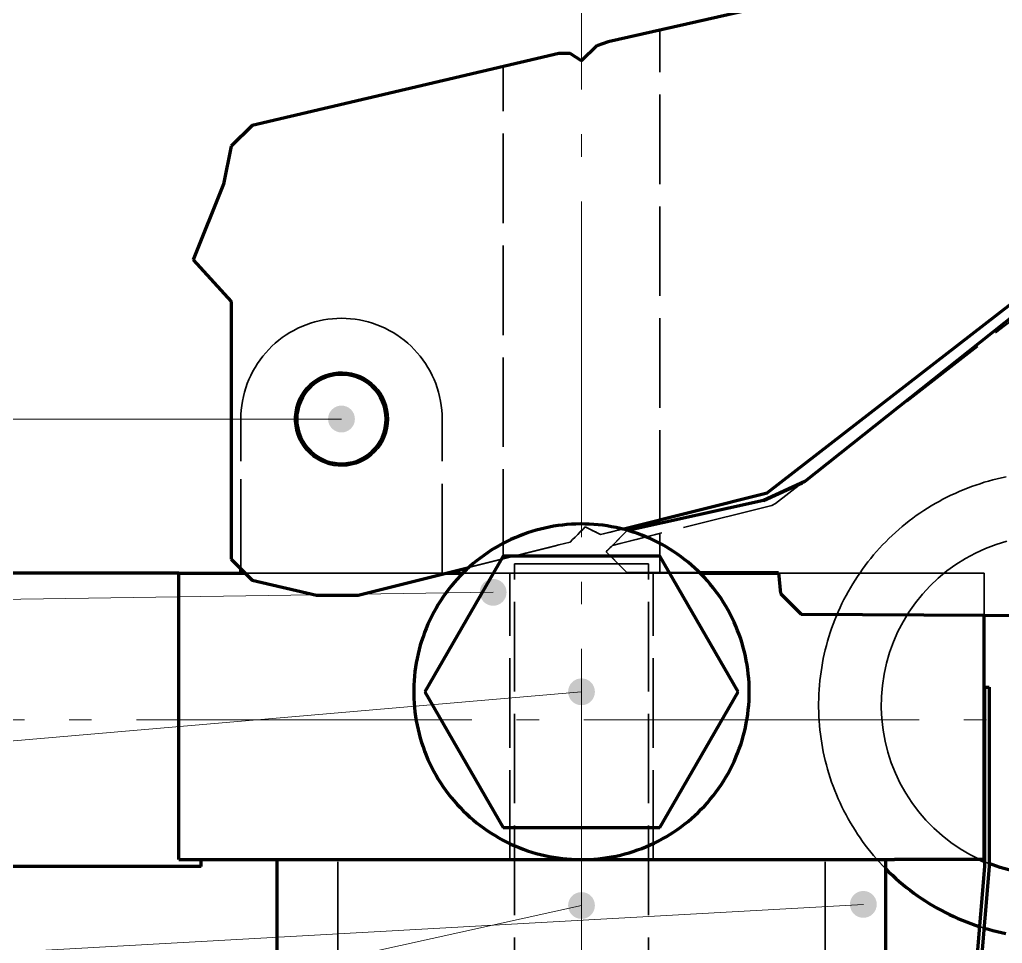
# Model space of a CAD drawing. Header units: millimetres. Extents: x 0 to 2382, y 0 to 420.
# Drawn here: x 948.92 to 992.86, y 304.5 to 345.78 of the extents above; entities that cross this region are included whole.
import ezdxf

# ---------------------------------------------------------------- set-up
doc = ezdxf.new("R2010")
doc.units = ezdxf.units.MM
doc.linetypes.add('IRAM-E-TRAZOS', pattern=[5, 4, -1])
doc.linetypes.add('IRAM-F-TRAZO-PUNTO', pattern=[20, 15, -2, 1, -2])
for name, color, linetype, lineweight in [('01-VISIBLE', 7, 'CONTINUOUS', 70), ('02-OCULTA', 4, 'IRAM-E-TRAZOS', 35), ('03-EJE', 1, 'IRAM-F-TRAZO-PUNTO', 18), ('08-FINA', 5, 'CONTINUOUS', 18)]:
    doc.layers.add(name, color=color, linetype=linetype, lineweight=lineweight)

msp = doc.modelspace()

# ---------------------------------------------------------------- hatches: boundary and pattern name
at = {"layer": '08-FINA'}
h = msp.add_hatch(color=7, dxfattribs=at)
h.dxf.hatch_style = 1
edge = h.paths.add_edge_path()
edge.add_arc((963.312, 327.935), 0.6, 0, 360)
h = msp.add_hatch(color=7, dxfattribs=at)
h.dxf.hatch_style = 1
edge = h.paths.add_edge_path()
edge.add_arc((970.092, 320.19), 0.6, 0, 360)
h = msp.add_hatch(color=7, dxfattribs=at)
h.dxf.hatch_style = 1
edge = h.paths.add_edge_path()
edge.add_arc((974.042, 315.745), 0.6, 0, 360)
h = msp.add_hatch(color=7, dxfattribs=at)
h.dxf.hatch_style = 1
edge = h.paths.add_edge_path()
edge.add_arc((974.042, 306.195), 0.6, 0, 360)
h = msp.add_hatch(color=7, dxfattribs=at)
h.dxf.hatch_style = 1
edge = h.paths.add_edge_path()
edge.add_arc((986.642, 306.245), 0.6, 0, 360)

# ---------------------------------------------------------------- linework, layer by layer
at = {"layer": '01-VISIBLE'}
for points in [[(995.382, 349.355), (975.232, 344.785)], [(974.722, 344.615), (974.042, 343.935)], [(975.232, 344.785), (974.722, 344.615)], [(973.022, 344.275), (959.312, 341.055)], [(973.532, 344.275), (973.022, 344.275)], [(974.042, 343.935), (973.532, 344.275)], [(959.312, 341.055), (958.382, 340.125)], [(958.382, 340.125), (958.042, 338.435)], [(982.342, 324.635), (1001.812, 339.705)], [(958.042, 338.435), (956.682, 335.045)], [(956.682, 335.045), (958.382, 333.185)], [(995.552, 334.285), (984.032, 325.145)], [(958.382, 333.185), (958.382, 321.675)], [(965.312, 327.935), (965.301, 328.137), (965.271, 328.338), (965.22, 328.534), (965.15, 328.724), (965.06, 328.906), (964.953, 329.078), (964.829, 329.238), (964.69, 329.385), (964.536, 329.517), (964.37, 329.632), (964.192, 329.731), (964.006, 329.811), (963.813, 329.871), (963.615, 329.912), (963.413, 329.932), (963.21, 329.932), (963.009, 329.912), (962.81, 329.871), (962.617, 329.811), (962.431, 329.731), (962.254, 329.632), (962.087, 329.517), (961.934, 329.385), (961.794, 329.238), (961.67, 329.078), (961.563, 328.906), (961.474, 328.724), (961.403, 328.534), (961.353, 328.338), (961.322, 328.137), (961.312, 327.935), (961.322, 327.733), (961.353, 327.532), (961.403, 327.336), (961.474, 327.146), (961.563, 326.964), (961.67, 326.792), (961.794, 326.632), (961.934, 326.485), (962.087, 326.353), (962.254, 326.238), (962.431, 326.139), (962.617, 326.059), (962.81, 325.999), (963.009, 325.958), (963.21, 325.938), (963.413, 325.938), (963.615, 325.958), (963.813, 325.999), (964.006, 326.059), (964.192, 326.139), (964.37, 326.238), (964.536, 326.353), (964.69, 326.485), (964.829, 326.632), (964.953, 326.792), (965.06, 326.964), (965.15, 327.146), (965.22, 327.336), (965.271, 327.532), (965.301, 327.733), (965.312, 327.935)], [(984.032, 325.145), (982.172, 324.295)], [(982.172, 324.295), (983.908, 325.088)], [(975.869, 323.019), (982.342, 324.635)], [(982.172, 324.295), (976.111, 322.954)], [(981.542, 315.745), (981.539, 315.946), (981.531, 316.146), (981.518, 316.346), (981.499, 316.546), (981.475, 316.745), (981.445, 316.943), (981.411, 317.141), (981.371, 317.337), (981.326, 317.532), (981.275, 317.726), (981.22, 317.919), (981.159, 318.11), (981.093, 318.3), (981.022, 318.487), (980.947, 318.673), (980.866, 318.856), (980.78, 319.038), (980.69, 319.217), (980.595, 319.393), (980.495, 319.567), (980.39, 319.738), (980.281, 319.907), (980.168, 320.072), (980.05, 320.234), (979.928, 320.393), (979.801, 320.549), (979.671, 320.701), (979.536, 320.85), (979.398, 320.995), (979.256, 321.136), (979.11, 321.274), (978.96, 321.407), (978.807, 321.537), (978.65, 321.662), (978.491, 321.783), (978.328, 321.9), (978.161, 322.012), (977.992, 322.12), (977.821, 322.223), (977.646, 322.322), (977.469, 322.416), (977.289, 322.505), (977.107, 322.59), (976.923, 322.669), (976.737, 322.744), (976.549, 322.813), (976.359, 322.878), (976.168, 322.937), (975.975, 322.992), (975.78, 323.041), (975.585, 323.085), (975.388, 323.123), (975.19, 323.157), (974.992, 323.185), (974.792, 323.207), (974.593, 323.225), (974.392, 323.237), (974.192, 323.243), (973.992, 323.245), (973.791, 323.241), (973.591, 323.231), (973.391, 323.217), (973.191, 323.197), (972.992, 323.171), (972.794, 323.141), (972.597, 323.105), (972.401, 323.063), (972.206, 323.017), (972.012, 322.965), (971.82, 322.908), (971.629, 322.846), (971.44, 322.779), (971.253, 322.707), (971.068, 322.63), (970.885, 322.548), (970.704, 322.461), (970.526, 322.37), (970.35, 322.273), (970.176, 322.172), (970.006, 322.067), (969.838, 321.957), (969.674, 321.842), (969.512, 321.723), (969.354, 321.6), (969.199, 321.472), (969.048, 321.341), (968.9, 321.205), (968.756, 321.066), (968.616, 320.923), (968.479, 320.776), (968.347, 320.625), (968.218, 320.471), (968.094, 320.314), (967.974, 320.153), (967.858, 319.99), (967.747, 319.823), (967.64, 319.653), (967.538, 319.481), (967.441, 319.305), (967.348, 319.128), (967.26, 318.947), (967.177, 318.765), (967.098, 318.58), (967.025, 318.394), (966.957, 318.205), (966.893, 318.015), (966.835, 317.823), (966.782, 317.63), (966.735, 317.435), (966.692, 317.239), (966.655, 317.042), (966.623, 316.844), (966.596, 316.645), (966.574, 316.446), (966.558, 316.246), (966.548, 316.046), (966.542, 315.845), (966.542, 315.645), (966.548, 315.444), (966.558, 315.244), (966.574, 315.044), (966.596, 314.845), (966.623, 314.646), (966.655, 314.448), (966.692, 314.251), (966.735, 314.055), (966.782, 313.86), (966.835, 313.667), (966.893, 313.475), (966.957, 313.285), (967.025, 313.096), (967.098, 312.91), (967.177, 312.725), (967.26, 312.543), (967.348, 312.362), (967.441, 312.185), (967.538, 312.009), (967.64, 311.837), (967.747, 311.667), (967.858, 311.5), (967.974, 311.337), (968.094, 311.176), (968.218, 311.019), (968.347, 310.865), (968.479, 310.714), (968.616, 310.567), (968.756, 310.424), (968.9, 310.285), (969.048, 310.149), (969.199, 310.018), (969.354, 309.89), (969.512, 309.767), (969.674, 309.648), (969.838, 309.533), (970.006, 309.423), (970.176, 309.318), (970.35, 309.217), (970.526, 309.12), (970.704, 309.029), (970.885, 308.942), (971.068, 308.86), (971.253, 308.783), (971.44, 308.711), (971.629, 308.644), (971.82, 308.582), (972.012, 308.525), (972.206, 308.473), (972.401, 308.427), (972.597, 308.385), (972.794, 308.349), (972.992, 308.319), (973.191, 308.293), (973.391, 308.273), (973.591, 308.259), (973.791, 308.249), (973.992, 308.245), (974.192, 308.247), (974.392, 308.253), (974.593, 308.265), (974.792, 308.283), (974.992, 308.305), (975.19, 308.333), (975.388, 308.367), (975.585, 308.405), (975.78, 308.449), (975.975, 308.498), (976.168, 308.553), (976.359, 308.612), (976.549, 308.677), (976.737, 308.746), (976.923, 308.821), (977.107, 308.9), (977.289, 308.985), (977.469, 309.074), (977.646, 309.168), (977.821, 309.267), (977.992, 309.37), (978.161, 309.478), (978.328, 309.59), (978.491, 309.707), (978.65, 309.828), (978.807, 309.953), (978.96, 310.083), (979.11, 310.216), (979.256, 310.354), (979.398, 310.495), (979.536, 310.64), (979.671, 310.789), (979.801, 310.941), (979.928, 311.097), (980.05, 311.256), (980.168, 311.418), (980.281, 311.583), (980.39, 311.752), (980.495, 311.923), (980.595, 312.097), (980.69, 312.273), (980.78, 312.452), (980.866, 312.634), (980.947, 312.817), (981.022, 313.003), (981.093, 313.19), (981.159, 313.38), (981.22, 313.571), (981.275, 313.764), (981.326, 313.958), (981.371, 314.153), (981.411, 314.349), (981.445, 314.547), (981.475, 314.745), (981.499, 314.944), (981.518, 315.144), (981.531, 315.344), (981.539, 315.544), (981.542, 315.745)], [(958.382, 321.675), (959.312, 320.735)], [(970.542, 321.807), (967.042, 315.745)], [(977.542, 321.807), (970.542, 321.807)], [(981.042, 315.745), (977.542, 321.807)], [(958.812, 321.045), (958.812, 321.24)], [(964.052, 320.065), (969.007, 321.304)], [(956.042, 321.045), (948.142, 321.045)], [(956.042, 308.245), (956.042, 321.045)], [(956.042, 321.045), (956.536, 321.045), (957.029, 321.045), (957.523, 321.045), (958.017, 321.045), (958.511, 321.045), (959.005, 321.045)], [(959.312, 320.735), (962.192, 320.065)], [(967.972, 321.045), (968.735, 321.045)], [(979.318, 321.075), (982.852, 321.075)], [(979.348, 321.045), (982.854, 321.045)], [(982.852, 321.075), (982.932, 320.145)], [(962.192, 320.065), (964.052, 320.065)], [(982.932, 320.145), (983.862, 319.215)], [(983.862, 319.215), (1014.002, 319.045)], [(992.042, 308.245), (992.042, 319.169)], [(992.072, 315.945), (992.272, 315.945)], [(992.072, 307.945), (992.072, 315.945)], [(992.272, 315.945), (992.272, 307.937)], [(967.042, 315.745), (970.542, 309.683)], [(977.542, 309.683), (981.042, 315.745)], [(970.542, 309.683), (977.542, 309.683)], [(956.042, 308.245), (956.613, 308.245), (957.185, 308.245), (957.756, 308.245), (958.327, 308.245), (958.899, 308.245), (959.47, 308.245), (960.042, 308.245)], [(957.042, 307.945), (957.042, 307.995), (957.042, 308.045), (957.042, 308.095), (957.042, 308.145), (957.042, 308.195), (957.042, 308.245)], [(960.042, 308.245), (974.042, 308.245)], [(960.442, 304.145), (960.442, 308.245)], [(974.042, 308.245), (988.042, 308.245)], [(987.642, 304.145), (987.642, 308.245)], [(992.042, 308.245), (991.47, 308.245), (990.899, 308.245), (990.327, 308.245), (989.756, 308.245), (989.185, 308.245), (988.613, 308.245), (988.042, 308.245)], [(992.072, 308.149), (992.035, 308.165), (991.999, 308.18), (991.963, 308.196), (991.927, 308.212), (991.892, 308.229), (991.856, 308.245)], [(993.248, 307.76), (992.755, 307.897), (992.272, 308.068)], [(957.042, 307.945), (948.142, 307.945)], [(987.642, 307.837), (987.789, 307.691), (987.939, 307.548), (988.092, 307.408), (988.248, 307.27), (988.407, 307.136), (988.568, 307.005), (988.732, 306.878), (988.898, 306.753), (989.067, 306.632), (989.238, 306.515), (989.412, 306.401), (989.588, 306.29), (989.765, 306.183), (989.945, 306.079), (990.127, 305.979), (990.311, 305.883), (990.497, 305.79), (990.685, 305.701), (990.874, 305.616), (991.066, 305.535), (991.258, 305.458), (991.452, 305.384), (991.648, 305.314), (991.845, 305.248)], [(990.072, 284.145), (992.072, 307.945)], [(992.272, 307.937), (990.271, 284.128)], [(992.041, 305.187), (992.233, 305.131), (992.426, 305.079), (992.621, 305.031), (992.816, 304.986), (993.012, 304.945)]]:
    msp.add_lwpolyline(points, dxfattribs=at)
at = {"layer": '02-OCULTA'}
for points in [[(995.382, 349.355), (975.232, 344.785)], [(975.232, 344.785), (975.617, 344.872), (976.002, 344.96), (976.387, 345.047), (976.772, 345.134), (977.157, 345.222), (977.542, 345.309)], [(977.542, 345.309), (977.157, 345.222), (976.772, 345.134), (976.387, 345.047), (976.002, 344.96), (975.617, 344.872), (975.232, 344.785)], [(977.542, 323.437), (977.542, 345.309)], [(974.722, 344.615), (974.042, 343.935)], [(974.042, 343.935), (974.155, 344.048), (974.268, 344.162), (974.382, 344.275), (974.495, 344.388), (974.608, 344.502), (974.722, 344.615)], [(974.722, 344.615), (974.608, 344.502), (974.495, 344.388), (974.382, 344.275), (974.268, 344.162), (974.155, 344.048), (974.042, 343.935)], [(975.232, 344.785), (974.722, 344.615)], [(974.722, 344.615), (974.807, 344.643), (974.892, 344.672), (974.977, 344.7), (975.062, 344.728), (975.147, 344.757), (975.232, 344.785)], [(975.232, 344.785), (975.147, 344.757), (975.062, 344.728), (974.977, 344.7), (974.892, 344.672), (974.807, 344.643), (974.722, 344.615)], [(973.022, 344.275), (959.312, 341.055)], [(973.022, 344.275), (972.608, 344.178), (972.195, 344.081), (971.782, 343.984), (971.368, 343.887), (970.955, 343.79), (970.542, 343.693)], [(970.542, 343.693), (970.955, 343.79), (971.368, 343.887), (971.782, 343.984), (972.195, 344.081), (972.608, 344.178), (973.022, 344.275)], [(973.532, 344.275), (973.022, 344.275)], [(973.532, 344.275), (973.447, 344.275), (973.362, 344.275), (973.277, 344.275), (973.192, 344.275), (973.107, 344.275), (973.022, 344.275)], [(973.022, 344.275), (973.107, 344.275), (973.192, 344.275), (973.277, 344.275), (973.362, 344.275), (973.447, 344.275), (973.532, 344.275)], [(974.042, 343.935), (973.532, 344.275)], [(973.532, 344.275), (973.617, 344.218), (973.702, 344.162), (973.787, 344.105), (973.872, 344.048), (973.957, 343.992), (974.042, 343.935)], [(974.042, 343.935), (973.957, 343.992), (973.872, 344.048), (973.787, 344.105), (973.702, 344.162), (973.617, 344.218), (973.532, 344.275)], [(970.542, 321.688), (970.542, 343.693)], [(959.312, 341.055), (958.382, 340.125)], [(958.382, 340.125), (958.042, 338.435)], [(982.342, 324.635), (1001.812, 339.705)], [(958.042, 338.435), (956.682, 335.045)], [(956.682, 335.045), (958.382, 333.185)], [(995.552, 334.285), (984.032, 325.145)], [(986.061, 326.755), (995.552, 334.285)], [(986.061, 326.755), (995.552, 334.285)], [(995.719, 334.23), (986.061, 326.755)], [(995.719, 334.23), (986.061, 326.755)], [(958.382, 333.185), (958.382, 321.675)], [(967.812, 327.935), (967.807, 328.137), (967.794, 328.338), (967.771, 328.539), (967.739, 328.739), (967.699, 328.936), (967.649, 329.132), (967.591, 329.326), (967.525, 329.516), (967.45, 329.704), (967.366, 329.887), (967.274, 330.067), (967.175, 330.243), (967.067, 330.414), (966.952, 330.58), (966.83, 330.741), (966.7, 330.896), (966.564, 331.045), (966.421, 331.188), (966.272, 331.324), (966.117, 331.453), (965.957, 331.576), (965.791, 331.691), (965.62, 331.798), (965.444, 331.898), (965.264, 331.989), (965.08, 332.073), (964.893, 332.148), (964.702, 332.215), (964.509, 332.273), (964.313, 332.322), (964.115, 332.363), (963.916, 332.394), (963.715, 332.417), (963.514, 332.43), (963.312, 332.435), (963.11, 332.43), (962.908, 332.417), (962.708, 332.394), (962.508, 332.363), (962.31, 332.322), (962.115, 332.273), (961.921, 332.215), (961.73, 332.148), (961.543, 332.073), (961.359, 331.989), (961.179, 331.898), (961.004, 331.798), (960.833, 331.691), (960.667, 331.576), (960.506, 331.453), (960.351, 331.324), (960.202, 331.188), (960.059, 331.045), (959.923, 330.896), (959.793, 330.741), (959.671, 330.58), (959.556, 330.414), (959.449, 330.243), (959.349, 330.067), (959.257, 329.887), (959.174, 329.704), (959.099, 329.516), (959.032, 329.326), (958.974, 329.132), (958.924, 328.936), (958.884, 328.739), (958.852, 328.539), (958.83, 328.338), (958.816, 328.137), (958.812, 327.935)], [(967.812, 327.935), (967.807, 328.137), (967.794, 328.338), (967.771, 328.539), (967.739, 328.739), (967.699, 328.936), (967.649, 329.132), (967.591, 329.326), (967.525, 329.516), (967.45, 329.704), (967.366, 329.887), (967.274, 330.067), (967.175, 330.243), (967.067, 330.414), (966.952, 330.58), (966.83, 330.741), (966.7, 330.896), (966.564, 331.045), (966.421, 331.188), (966.272, 331.324), (966.117, 331.453), (965.957, 331.576), (965.791, 331.691), (965.62, 331.798), (965.444, 331.898), (965.264, 331.989), (965.08, 332.073), (964.893, 332.148), (964.702, 332.215), (964.509, 332.273), (964.313, 332.322), (964.115, 332.363), (963.916, 332.394), (963.715, 332.417), (963.514, 332.43), (963.312, 332.435), (963.11, 332.43), (962.908, 332.417), (962.708, 332.394), (962.508, 332.363), (962.31, 332.322), (962.115, 332.273), (961.921, 332.215), (961.73, 332.148), (961.543, 332.073), (961.359, 331.989), (961.179, 331.898), (961.004, 331.798), (960.833, 331.691), (960.667, 331.576), (960.506, 331.453), (960.351, 331.324), (960.202, 331.188), (960.059, 331.045), (959.923, 330.896), (959.793, 330.741), (959.671, 330.58), (959.556, 330.414), (959.449, 330.243), (959.349, 330.067), (959.257, 329.887), (959.174, 329.704), (959.099, 329.516), (959.032, 329.326), (958.974, 329.132), (958.924, 328.936), (958.884, 328.739), (958.852, 328.539), (958.83, 328.338), (958.816, 328.137), (958.812, 327.935)], [(965.412, 327.935), (965.402, 328.138), (965.373, 328.338), (965.324, 328.535), (965.257, 328.727), (965.171, 328.911), (965.068, 329.086), (964.949, 329.25), (964.814, 329.402), (964.666, 329.54), (964.505, 329.663), (964.332, 329.77), (964.15, 329.86), (963.961, 329.932), (963.765, 329.986), (963.565, 330.02), (963.362, 330.034), (963.16, 330.029), (962.958, 330.005), (962.76, 329.961), (962.567, 329.899), (962.381, 329.817), (962.204, 329.719), (962.037, 329.604), (961.882, 329.473), (961.74, 329.328), (961.613, 329.169), (961.502, 329), (961.407, 328.82), (961.331, 328.632), (961.273, 328.438), (961.234, 328.238), (961.214, 328.036), (961.214, 327.834), (961.234, 327.632), (961.273, 327.432), (961.331, 327.238), (961.407, 327.05), (961.502, 326.87), (961.613, 326.701), (961.74, 326.542), (961.882, 326.397), (962.037, 326.266), (962.204, 326.151), (962.381, 326.053), (962.567, 325.971), (962.76, 325.909), (962.958, 325.865), (963.16, 325.841), (963.362, 325.836), (963.565, 325.85), (963.765, 325.884), (963.961, 325.938), (964.15, 326.01), (964.332, 326.1), (964.505, 326.207), (964.666, 326.33), (964.814, 326.468), (964.949, 326.62), (965.068, 326.784), (965.171, 326.959), (965.257, 327.143), (965.324, 327.335), (965.373, 327.532), (965.402, 327.732), (965.412, 327.935)], [(965.412, 327.935), (965.402, 328.138), (965.373, 328.338), (965.324, 328.535), (965.257, 328.727), (965.171, 328.911), (965.068, 329.086), (964.949, 329.25), (964.814, 329.402), (964.666, 329.54), (964.505, 329.663), (964.332, 329.77), (964.15, 329.86), (963.961, 329.932), (963.765, 329.986), (963.565, 330.02), (963.362, 330.034), (963.16, 330.029), (962.958, 330.005), (962.76, 329.961), (962.567, 329.899), (962.381, 329.817), (962.204, 329.719), (962.037, 329.604), (961.882, 329.473), (961.74, 329.328), (961.613, 329.169), (961.502, 329), (961.407, 328.82), (961.331, 328.632), (961.273, 328.438), (961.234, 328.238), (961.214, 328.036), (961.214, 327.834), (961.234, 327.632), (961.273, 327.432), (961.331, 327.238), (961.407, 327.05), (961.502, 326.87), (961.613, 326.701), (961.74, 326.542), (961.882, 326.397), (962.037, 326.266), (962.204, 326.151), (962.381, 326.053), (962.567, 325.971), (962.76, 325.909), (962.958, 325.865), (963.16, 325.841), (963.362, 325.836), (963.565, 325.85), (963.765, 325.884), (963.961, 325.938), (964.15, 326.01), (964.332, 326.1), (964.505, 326.207), (964.666, 326.33), (964.814, 326.468), (964.949, 326.62), (965.068, 326.784), (965.171, 326.959), (965.257, 327.143), (965.324, 327.335), (965.373, 327.532), (965.402, 327.732), (965.412, 327.935)], [(965.312, 327.935), (965.301, 328.137), (965.271, 328.338), (965.22, 328.534), (965.15, 328.724), (965.06, 328.906), (964.953, 329.078), (964.829, 329.238), (964.69, 329.385), (964.536, 329.517), (964.37, 329.632), (964.192, 329.731), (964.006, 329.811), (963.813, 329.871), (963.615, 329.912), (963.413, 329.932), (963.21, 329.932), (963.009, 329.912), (962.81, 329.871), (962.617, 329.811), (962.431, 329.731), (962.254, 329.632), (962.087, 329.517), (961.934, 329.385), (961.794, 329.238), (961.67, 329.078), (961.563, 328.906), (961.474, 328.724), (961.403, 328.534), (961.353, 328.338), (961.322, 328.137), (961.312, 327.935), (961.322, 327.733), (961.353, 327.532), (961.403, 327.336), (961.474, 327.146), (961.563, 326.964), (961.67, 326.792), (961.794, 326.632), (961.934, 326.485), (962.087, 326.353), (962.254, 326.238), (962.431, 326.139), (962.617, 326.059), (962.81, 325.999), (963.009, 325.958), (963.21, 325.938), (963.413, 325.938), (963.615, 325.958), (963.813, 325.999), (964.006, 326.059), (964.192, 326.139), (964.37, 326.238), (964.536, 326.353), (964.69, 326.485), (964.829, 326.632), (964.953, 326.792), (965.06, 326.964), (965.15, 327.146), (965.22, 327.336), (965.271, 327.532), (965.301, 327.733), (965.312, 327.935)], [(965.312, 327.935), (965.301, 328.137), (965.271, 328.338), (965.22, 328.534), (965.15, 328.724), (965.06, 328.906), (964.953, 329.078), (964.829, 329.238), (964.69, 329.385), (964.536, 329.517), (964.37, 329.632), (964.192, 329.731), (964.006, 329.811), (963.813, 329.871), (963.615, 329.912), (963.413, 329.932), (963.21, 329.932), (963.009, 329.912), (962.81, 329.871), (962.617, 329.811), (962.431, 329.731), (962.254, 329.632), (962.087, 329.517), (961.934, 329.385), (961.794, 329.238), (961.67, 329.078), (961.563, 328.906), (961.474, 328.724), (961.403, 328.534), (961.353, 328.338), (961.322, 328.137), (961.312, 327.935), (961.322, 327.733), (961.353, 327.532), (961.403, 327.336), (961.474, 327.146), (961.563, 326.964), (961.67, 326.792), (961.794, 326.632), (961.934, 326.485), (962.087, 326.353), (962.254, 326.238), (962.431, 326.139), (962.617, 326.059), (962.81, 325.999), (963.009, 325.958), (963.21, 325.938), (963.413, 325.938), (963.615, 325.958), (963.813, 325.999), (964.006, 326.059), (964.192, 326.139), (964.37, 326.238), (964.536, 326.353), (964.69, 326.485), (964.829, 326.632), (964.953, 326.792), (965.06, 326.964), (965.15, 327.146), (965.22, 327.336), (965.271, 327.532), (965.301, 327.733), (965.312, 327.935)], [(965.312, 327.935), (965.301, 328.137), (965.271, 328.338), (965.22, 328.534), (965.15, 328.724), (965.06, 328.906), (964.953, 329.078), (964.829, 329.238), (964.69, 329.385), (964.536, 329.517), (964.37, 329.632), (964.192, 329.731), (964.006, 329.811), (963.813, 329.871), (963.615, 329.912), (963.413, 329.932), (963.21, 329.932), (963.009, 329.912), (962.81, 329.871), (962.617, 329.811), (962.431, 329.731), (962.254, 329.632), (962.087, 329.517), (961.934, 329.385), (961.794, 329.238), (961.67, 329.078), (961.563, 328.906), (961.474, 328.724), (961.403, 328.534), (961.353, 328.338), (961.322, 328.137), (961.312, 327.935), (961.322, 327.733), (961.353, 327.532), (961.403, 327.336), (961.474, 327.146), (961.563, 326.964), (961.67, 326.792), (961.794, 326.632), (961.934, 326.485), (962.087, 326.353), (962.254, 326.238), (962.431, 326.139), (962.617, 326.059), (962.81, 325.999), (963.009, 325.958), (963.21, 325.938), (963.413, 325.938), (963.615, 325.958), (963.813, 325.999), (964.006, 326.059), (964.192, 326.139), (964.37, 326.238), (964.536, 326.353), (964.69, 326.485), (964.829, 326.632), (964.953, 326.792), (965.06, 326.964), (965.15, 327.146), (965.22, 327.336), (965.271, 327.532), (965.301, 327.733), (965.312, 327.935)], [(958.812, 321.24), (958.812, 327.935)], [(958.812, 321.045), (958.812, 327.935)], [(958.812, 321.24), (958.812, 327.935)], [(958.812, 321.24), (958.812, 327.935)], [(967.812, 321.045), (967.812, 327.935)], [(967.812, 321.045), (967.812, 327.935)], [(984.032, 325.145), (982.172, 324.295)], [(993.021, 325.347), (992.826, 325.306), (992.631, 325.262), (992.436, 325.213), (992.243, 325.161), (992.051, 325.106), (991.86, 325.046), (991.67, 324.983), (991.482, 324.917), (991.294, 324.846), (991.108, 324.773), (990.924, 324.695), (990.741, 324.614), (990.56, 324.53), (990.38, 324.442), (990.202, 324.35), (990.026, 324.255), (989.851, 324.157), (989.679, 324.056), (989.509, 323.951), (989.34, 323.843), (989.174, 323.732), (989.01, 323.617), (988.848, 323.5), (988.689, 323.379), (988.531, 323.255), (988.377, 323.129), (988.224, 322.999), (988.074, 322.866), (987.927, 322.731), (987.783, 322.593), (987.641, 322.452), (987.502, 322.308), (987.365, 322.162), (987.232, 322.013), (987.101, 321.861), (986.973, 321.707), (986.849, 321.551), (986.727, 321.392), (986.608, 321.231), (986.493, 321.068), (986.38, 320.902), (986.271, 320.734), (986.165, 320.565), (986.063, 320.393), (985.964, 320.219), (985.868, 320.044), (985.775, 319.866), (985.686, 319.687), (985.6, 319.506), (985.518, 319.324), (985.44, 319.14), (985.365, 318.955), (985.293, 318.768), (985.225, 318.58), (985.161, 318.39), (985.1, 318.199), (985.043, 318.008), (984.99, 317.815), (984.941, 317.621), (984.895, 317.426), (984.853, 317.231), (984.815, 317.034), (984.78, 316.837), (984.75, 316.64), (984.723, 316.441), (984.7, 316.243), (984.681, 316.043), (984.665, 315.844), (984.654, 315.644), (984.646, 315.444), (984.642, 315.244), (984.642, 315.044), (984.646, 314.844), (984.654, 314.644), (984.665, 314.445), (984.681, 314.245), (984.7, 314.046), (984.723, 313.847), (984.75, 313.649), (984.78, 313.451), (984.815, 313.254), (984.853, 313.058), (984.895, 312.862), (984.941, 312.668), (984.991, 312.474), (985.044, 312.281), (985.101, 312.089), (985.161, 311.899), (985.226, 311.709), (985.293, 311.521), (985.365, 311.334), (985.44, 311.149), (985.519, 310.965), (985.601, 310.782), (985.687, 310.602), (985.776, 310.423), (985.868, 310.245), (985.964, 310.07), (986.063, 309.896), (986.166, 309.724), (986.272, 309.555), (986.381, 309.387), (986.493, 309.221), (986.609, 309.058), (986.728, 308.897), (986.849, 308.738), (986.974, 308.582), (987.102, 308.428), (987.233, 308.276), (987.366, 308.127), (987.502, 307.981), (987.642, 307.837)], [(982.172, 324.295), (983.908, 325.088)], [(983.908, 325.088), (982.709, 324.161)], [(983.908, 325.088), (982.709, 324.161)], [(974.892, 322.775), (982.342, 324.635)], [(982.172, 324.295), (976.072, 322.945)], [(976.072, 322.945), (982.172, 324.295)], [(976.111, 322.954), (982.172, 324.295)], [(982.487, 324.053), (975.423, 322.289)], [(982.487, 324.053), (976.932, 322.666)], [(982.546, 324.071), (982.487, 324.053)], [(982.546, 324.071), (982.487, 324.053)], [(982.604, 324.095), (982.546, 324.071)], [(982.604, 324.095), (982.546, 324.071)], [(982.658, 324.125), (982.604, 324.095)], [(982.658, 324.125), (982.604, 324.095)], [(982.709, 324.161), (982.658, 324.125)], [(982.709, 324.161), (982.658, 324.125)], [(974.892, 322.775), (975.333, 322.885), (975.775, 322.996), (976.217, 323.106), (976.658, 323.216), (977.1, 323.326), (977.542, 323.437)], [(977.542, 323.437), (977.1, 323.326), (976.658, 323.216), (976.217, 323.106), (975.775, 322.996), (975.333, 322.885), (974.892, 322.775)], [(979.348, 321.045), (979.203, 321.187), (979.053, 321.325), (978.9, 321.459), (978.744, 321.588), (978.584, 321.713), (978.42, 321.834), (978.253, 321.951), (978.084, 322.063), (977.911, 322.17), (977.736, 322.272), (977.557, 322.37), (977.376, 322.463), (977.193, 322.551), (977.008, 322.634), (976.82, 322.711), (976.63, 322.784), (976.438, 322.852), (976.245, 322.914), (976.05, 322.971), (975.853, 323.023), (975.655, 323.069), (975.456, 323.11), (975.256, 323.146), (975.055, 323.176), (974.853, 323.201), (974.651, 323.22), (974.448, 323.234), (974.245, 323.242), (974.042, 323.245), (973.838, 323.242), (973.635, 323.234), (973.432, 323.22), (973.23, 323.201), (973.028, 323.176), (972.827, 323.146), (972.627, 323.11), (972.428, 323.069), (972.23, 323.023), (972.034, 322.971), (971.839, 322.914), (971.645, 322.852), (971.453, 322.784), (971.264, 322.711), (971.076, 322.634), (970.89, 322.551), (970.707, 322.463), (970.526, 322.37), (970.348, 322.272), (970.172, 322.17), (970, 322.063), (969.83, 321.951), (969.663, 321.834), (969.5, 321.713), (969.34, 321.588), (969.183, 321.459), (969.03, 321.325), (968.881, 321.187), (968.735, 321.045)], [(975.869, 323.019), (975.67, 323.066), (975.47, 323.108), (975.268, 323.144), (975.066, 323.175), (974.863, 323.2), (974.659, 323.22), (974.455, 323.234), (974.251, 323.242), (974.046, 323.245), (973.842, 323.242), (973.637, 323.234), (973.433, 323.22), (973.229, 323.201), (973.026, 323.176), (972.824, 323.145), (972.622, 323.11), (972.422, 323.068), (972.223, 323.021), (972.025, 322.969), (971.829, 322.911), (971.634, 322.848), (971.441, 322.78), (971.25, 322.706), (971.062, 322.628), (970.875, 322.544), (970.691, 322.455), (970.509, 322.361), (970.33, 322.262), (970.153, 322.158), (969.98, 322.05), (969.809, 321.937), (969.642, 321.819), (969.478, 321.697), (969.317, 321.57), (969.16, 321.439), (969.007, 321.304)], [(975.869, 323.019), (975.67, 323.066), (975.47, 323.108), (975.268, 323.144), (975.066, 323.175), (974.863, 323.2), (974.659, 323.22), (974.455, 323.234), (974.251, 323.242), (974.046, 323.245), (973.842, 323.242), (973.637, 323.234), (973.433, 323.22), (973.229, 323.201), (973.026, 323.176), (972.824, 323.145), (972.622, 323.11), (972.422, 323.068), (972.223, 323.021), (972.025, 322.969), (971.829, 322.911), (971.634, 322.848), (971.441, 322.78), (971.25, 322.706), (971.062, 322.628), (970.875, 322.544), (970.691, 322.455), (970.509, 322.361), (970.33, 322.262), (970.153, 322.158), (969.98, 322.05), (969.809, 321.937), (969.642, 321.819), (969.478, 321.697), (969.317, 321.57), (969.16, 321.439), (969.007, 321.304)], [(973.532, 322.435), (974.212, 323.115)], [(973.532, 322.435), (973.645, 322.548), (973.758, 322.662), (973.872, 322.775), (973.985, 322.888), (974.098, 323.002), (974.212, 323.115)], [(974.212, 323.115), (974.098, 323.002), (973.985, 322.888), (973.872, 322.775), (973.758, 322.662), (973.645, 322.548), (973.532, 322.435)], [(973.532, 322.435), (974.212, 323.115)], [(974.212, 323.115), (974.892, 322.775)], [(974.212, 323.115), (974.325, 323.058), (974.438, 323.002), (974.552, 322.945), (974.665, 322.888), (974.778, 322.832), (974.892, 322.775)], [(974.892, 322.775), (974.778, 322.832), (974.665, 322.888), (974.552, 322.945), (974.438, 323.002), (974.325, 323.058), (974.212, 323.115)], [(974.212, 323.115), (974.892, 322.775)], [(974.892, 322.775), (975.869, 323.019)], [(976.072, 322.945), (975.142, 322.005)], [(975.423, 322.289), (976.072, 322.945)], [(979.318, 321.075), (979.168, 321.22), (979.014, 321.36), (978.855, 321.496), (978.694, 321.628), (978.528, 321.755), (978.359, 321.878), (978.187, 321.995), (978.011, 322.108), (977.833, 322.216), (977.651, 322.319), (977.467, 322.417), (977.28, 322.51), (977.091, 322.597), (976.899, 322.679), (976.705, 322.756), (976.509, 322.828), (976.311, 322.893), (976.111, 322.954)], [(976.932, 322.666), (976.865, 322.693), (976.797, 322.72), (976.73, 322.747), (976.662, 322.772), (976.594, 322.797), (976.526, 322.822), (976.457, 322.845), (976.388, 322.868), (976.319, 322.891), (976.25, 322.912), (976.181, 322.933), (976.111, 322.954)], [(975.423, 322.289), (975.776, 322.377), (976.129, 322.466), (976.482, 322.554), (976.835, 322.642), (977.189, 322.73), (977.542, 322.818)], [(977.542, 322.818), (977.189, 322.73), (976.835, 322.642), (976.482, 322.554), (976.129, 322.466), (975.776, 322.377), (975.423, 322.289)], [(976.932, 322.666), (975.423, 322.289)], [(979.318, 321.075), (979.17, 321.218), (979.017, 321.357), (978.861, 321.491), (978.701, 321.622), (978.538, 321.748), (978.372, 321.869), (978.202, 321.986), (978.029, 322.098), (977.852, 322.205), (977.673, 322.307), (977.492, 322.404), (977.307, 322.497), (977.121, 322.584), (976.932, 322.666)], [(977.542, 321.075), (977.542, 322.818)], [(991.856, 308.245), (991.407, 308.47), (990.974, 308.725), (990.559, 309.008), (990.164, 309.317), (989.79, 309.652), (989.438, 310.01), (989.112, 310.392), (988.811, 310.793), (988.537, 311.214), (988.292, 311.652), (988.076, 312.106), (987.89, 312.572), (987.736, 313.05), (987.614, 313.537), (987.524, 314.031), (987.467, 314.53), (987.443, 315.031), (987.452, 315.533), (987.494, 316.033), (987.569, 316.53), (987.677, 317.02), (987.817, 317.502), (987.988, 317.974), (988.19, 318.434), (988.422, 318.879), (988.683, 319.308), (988.972, 319.719), (989.287, 320.11), (989.628, 320.479), (989.992, 320.824), (990.378, 321.145), (990.784, 321.44), (991.209, 321.708), (991.651, 321.946), (992.107, 322.156), (992.576, 322.334), (993.056, 322.481)], [(964.052, 320.065), (973.532, 322.435)], [(969.007, 321.304), (973.532, 322.435)], [(973.532, 322.435), (973.033, 322.31), (972.535, 322.186), (972.037, 322.061), (971.538, 321.937), (971.04, 321.812), (970.542, 321.688)], [(970.542, 321.688), (971.04, 321.812), (971.538, 321.937), (972.037, 322.061), (972.535, 322.186), (973.033, 322.31), (973.532, 322.435)], [(975.423, 322.289), (975.376, 322.242), (975.329, 322.194), (975.282, 322.147), (975.235, 322.1), (975.189, 322.052), (975.142, 322.005)], [(975.423, 322.289), (975.142, 322.005)], [(975.142, 322.005), (975.189, 322.052), (975.235, 322.1), (975.282, 322.147), (975.329, 322.194), (975.376, 322.242), (975.423, 322.289)], [(958.382, 321.675), (959.312, 320.735)], [(970.542, 321.807), (967.042, 315.745)], [(977.542, 321.807), (970.542, 321.807)], [(975.142, 322.005), (975.297, 321.85), (975.452, 321.695), (975.607, 321.54), (975.762, 321.385), (975.917, 321.23), (976.072, 321.075)], [(975.142, 322.005), (976.072, 321.075)], [(976.072, 321.075), (975.917, 321.23), (975.762, 321.385), (975.607, 321.54), (975.452, 321.695), (975.297, 321.85), (975.142, 322.005)], [(975.142, 322.005), (976.072, 321.075)], [(981.042, 315.745), (977.542, 321.807)], [(959.005, 321.045), (958.812, 321.24)], [(959.005, 321.045), (958.812, 321.24)], [(977.042, 321.463), (976.542, 321.463), (976.042, 321.463), (975.542, 321.463), (975.042, 321.463), (974.542, 321.463), (974.042, 321.463), (973.542, 321.463), (973.042, 321.463), (972.542, 321.463), (972.042, 321.463), (971.542, 321.463), (971.042, 321.463)], [(971.042, 321.463), (971.542, 321.463), (972.042, 321.463), (972.542, 321.463), (973.042, 321.463), (973.542, 321.463), (974.042, 321.463), (974.542, 321.463), (975.042, 321.463), (975.542, 321.463), (976.042, 321.463), (976.542, 321.463), (977.042, 321.463)], [(971.042, 290.763), (971.042, 321.463)], [(977.042, 290.763), (977.042, 321.463)], [(956.042, 308.245), (956.042, 308.757), (956.042, 309.269), (956.042, 309.781), (956.042, 310.293), (956.042, 310.805), (956.042, 311.317), (956.042, 311.829), (956.042, 312.341), (956.042, 312.853), (956.042, 313.365), (956.042, 313.877), (956.042, 314.389), (956.042, 314.901), (956.042, 315.413), (956.042, 315.925), (956.042, 316.437), (956.042, 316.949), (956.042, 317.461), (956.042, 317.973), (956.042, 318.485), (956.042, 318.997), (956.042, 319.509), (956.042, 320.021), (956.042, 320.533), (956.042, 321.045)], [(956.042, 321.045), (956.542, 321.045), (957.042, 321.045), (957.542, 321.045), (958.042, 321.045), (958.542, 321.045), (959.042, 321.045), (959.542, 321.045), (960.042, 321.045)], [(957.042, 321.045), (956.042, 321.045)], [(956.042, 321.045), (956.042, 320.533), (956.042, 320.021), (956.042, 319.509), (956.042, 318.997), (956.042, 318.485), (956.042, 317.973), (956.042, 317.461), (956.042, 316.949), (956.042, 316.437), (956.042, 315.925), (956.042, 315.413), (956.042, 314.901), (956.042, 314.389), (956.042, 313.877), (956.042, 313.365), (956.042, 312.853), (956.042, 312.341), (956.042, 311.829), (956.042, 311.317), (956.042, 310.805), (956.042, 310.293), (956.042, 309.781), (956.042, 309.269), (956.042, 308.757), (956.042, 308.245)], [(956.042, 308.245), (956.042, 321.045)], [(958.812, 321.045), (967.812, 321.045)], [(958.812, 321.045), (967.812, 321.045)], [(959.005, 321.045), (959.178, 321.045), (959.351, 321.045), (959.523, 321.045), (959.696, 321.045), (959.869, 321.045), (960.042, 321.045)], [(959.312, 320.735), (959.261, 320.787), (959.209, 320.838), (959.158, 320.89), (959.107, 320.942), (959.056, 320.993), (959.005, 321.045)], [(959.005, 321.045), (959.056, 320.993), (959.107, 320.942), (959.158, 320.89), (959.209, 320.838), (959.261, 320.787), (959.312, 320.735)], [(959.005, 321.045), (959.178, 321.045), (959.351, 321.045), (959.523, 321.045), (959.696, 321.045), (959.869, 321.045), (960.042, 321.045)], [(959.005, 321.045), (967.812, 321.045)], [(959.005, 321.045), (967.812, 321.045)], [(959.005, 321.045), (959.178, 321.045), (959.351, 321.045), (959.523, 321.045), (959.696, 321.045), (959.869, 321.045), (960.042, 321.045)], [(959.312, 320.735), (962.192, 320.065)], [(960.042, 320.565), (959.92, 320.593), (959.798, 320.622), (959.677, 320.65), (959.555, 320.678), (959.433, 320.707), (959.312, 320.735)], [(959.312, 320.735), (959.433, 320.707), (959.555, 320.678), (959.677, 320.65), (959.798, 320.622), (959.92, 320.593), (960.042, 320.565)], [(960.042, 321.045), (967.972, 321.045)], [(960.042, 321.045), (988.042, 321.045)], [(960.042, 321.045), (967.972, 321.045)], [(960.042, 321.045), (967.972, 321.045)], [(967.972, 321.045), (964.052, 320.065)], [(967.972, 321.045), (964.052, 320.065)], [(968.735, 321.045), (968.595, 320.901), (968.459, 320.753), (968.327, 320.602), (968.199, 320.448), (968.075, 320.289), (967.956, 320.128), (967.841, 319.964), (967.73, 319.796), (967.624, 319.626), (967.522, 319.453), (967.425, 319.277), (967.333, 319.099), (967.246, 318.918), (967.163, 318.735), (967.086, 318.55), (967.013, 318.362), (966.946, 318.173), (966.883, 317.983), (966.826, 317.79), (966.774, 317.596), (966.727, 317.401), (966.685, 317.205), (966.649, 317.007), (966.618, 316.809), (966.592, 316.61), (966.571, 316.41), (966.556, 316.21), (966.546, 316.01), (966.542, 315.809), (966.543, 315.608), (966.549, 315.407), (966.561, 315.207), (966.578, 315.007), (966.6, 314.807), (966.628, 314.609), (966.661, 314.411), (966.7, 314.214), (966.743, 314.018), (966.792, 313.823), (966.846, 313.63), (966.905, 313.438), (966.97, 313.248), (967.039, 313.059), (967.113, 312.873), (967.193, 312.688), (967.277, 312.506), (967.366, 312.326), (967.46, 312.149), (967.559, 311.974), (967.662, 311.802), (967.77, 311.632), (967.882, 311.466), (967.999, 311.303), (968.12, 311.143), (968.245, 310.986), (968.375, 310.832), (968.508, 310.682), (968.646, 310.536), (968.787, 310.394), (968.932, 310.255), (969.081, 310.12), (969.233, 309.989), (969.389, 309.863), (969.548, 309.74), (969.71, 309.622), (969.876, 309.508), (970.044, 309.399), (970.216, 309.294), (970.39, 309.194), (970.566, 309.099), (970.745, 309.008), (970.927, 308.922), (971.111, 308.841), (971.296, 308.766), (971.484, 308.695), (971.674, 308.629), (971.865, 308.568), (972.058, 308.512), (972.252, 308.462), (972.448, 308.416), (972.645, 308.376), (972.842, 308.342), (973.041, 308.312), (973.24, 308.288), (973.44, 308.269), (973.64, 308.256), (973.841, 308.248), (974.042, 308.245)], [(968.735, 321.045), (979.348, 321.045)], [(977.242, 321.045), (976.708, 321.045), (976.175, 321.045), (975.642, 321.045), (975.108, 321.045), (974.575, 321.045), (974.042, 321.045), (973.508, 321.045), (972.975, 321.045), (972.442, 321.045), (971.908, 321.045), (971.375, 321.045), (970.842, 321.045)], [(970.842, 321.045), (971.375, 321.045), (971.908, 321.045), (972.442, 321.045), (972.975, 321.045), (973.508, 321.045), (974.042, 321.045), (974.575, 321.045), (975.108, 321.045), (975.642, 321.045), (976.175, 321.045), (976.708, 321.045), (977.242, 321.045)], [(970.842, 308.245), (970.842, 321.045)], [(974.042, 308.245), (974.242, 308.248), (974.443, 308.256), (974.643, 308.269), (974.843, 308.288), (975.042, 308.312), (975.241, 308.342), (975.439, 308.376), (975.635, 308.416), (975.831, 308.462), (976.025, 308.512), (976.218, 308.568), (976.41, 308.629), (976.599, 308.695), (976.787, 308.766), (976.973, 308.841), (977.157, 308.922), (977.338, 309.008), (977.517, 309.099), (977.694, 309.194), (977.868, 309.294), (978.039, 309.399), (978.207, 309.508), (978.373, 309.622), (978.535, 309.74), (978.694, 309.863), (978.85, 309.989), (979.002, 310.12), (979.151, 310.255), (979.296, 310.394), (979.438, 310.536), (979.575, 310.682), (979.709, 310.832), (979.838, 310.986), (979.963, 311.143), (980.085, 311.303), (980.201, 311.466), (980.314, 311.632), (980.421, 311.802), (980.525, 311.974), (980.623, 312.149), (980.717, 312.326), (980.806, 312.506), (980.891, 312.688), (980.97, 312.873), (981.044, 313.059), (981.114, 313.248), (981.178, 313.438), (981.237, 313.63), (981.291, 313.823), (981.34, 314.018), (981.384, 314.214), (981.422, 314.411), (981.455, 314.609), (981.483, 314.807), (981.505, 315.007), (981.522, 315.207), (981.534, 315.407), (981.54, 315.608), (981.541, 315.809), (981.537, 316.01), (981.527, 316.21), (981.512, 316.41), (981.492, 316.61), (981.466, 316.809), (981.435, 317.007), (981.398, 317.205), (981.357, 317.401), (981.31, 317.596), (981.257, 317.79), (981.2, 317.983), (981.138, 318.173), (981.07, 318.362), (980.998, 318.55), (980.92, 318.735), (980.838, 318.918), (980.75, 319.099), (980.658, 319.277), (980.561, 319.453), (980.46, 319.626), (980.353, 319.796), (980.243, 319.964), (980.128, 320.128), (980.008, 320.289), (979.884, 320.448), (979.756, 320.602), (979.624, 320.753), (979.488, 320.901), (979.348, 321.045)], [(976.072, 321.075), (979.318, 321.075)], [(976.072, 321.075), (982.852, 321.075)], [(976.072, 321.075), (976.317, 321.075), (976.562, 321.075), (976.807, 321.075), (977.052, 321.075), (977.297, 321.075), (977.542, 321.075)], [(977.542, 321.075), (977.297, 321.075), (977.052, 321.075), (976.807, 321.075), (976.562, 321.075), (976.317, 321.075), (976.072, 321.075)], [(977.242, 308.245), (977.242, 321.045)], [(982.852, 321.075), (982.932, 320.145)], [(982.854, 321.045), (988.042, 321.045)], [(982.854, 321.045), (988.042, 321.045)], [(982.932, 320.145), (982.854, 321.045)], [(982.854, 321.045), (988.042, 321.045)], [(982.932, 320.145), (982.854, 321.045)], [(992.042, 321.045), (991.542, 321.045), (991.042, 321.045), (990.542, 321.045), (990.042, 321.045), (989.542, 321.045), (989.042, 321.045), (988.542, 321.045), (988.042, 321.045)], [(992.042, 321.045), (991.47, 321.045), (990.899, 321.045), (990.327, 321.045), (989.756, 321.045), (989.185, 321.045), (988.613, 321.045), (988.042, 321.045)], [(992.042, 308.245), (992.042, 321.045)], [(992.042, 319.169), (992.042, 321.045)], [(992.042, 319.169), (992.042, 321.045)], [(992.042, 319.169), (992.042, 321.045)], [(962.192, 320.065), (960.042, 320.565)], [(962.192, 320.065), (960.042, 320.565)], [(962.192, 320.065), (964.052, 320.065)], [(964.052, 320.065), (962.192, 320.065)], [(964.052, 320.065), (962.192, 320.065)], [(982.932, 320.145), (983.862, 319.215)], [(983.862, 319.215), (982.932, 320.145)], [(983.862, 319.215), (982.932, 320.145)], [(988.042, 319.191), (983.862, 319.215)], [(988.042, 319.191), (983.862, 319.215)], [(983.862, 319.215), (1014.002, 319.045)], [(988.042, 319.191), (988.542, 319.189), (989.042, 319.186), (989.542, 319.183), (990.042, 319.18), (990.542, 319.177), (991.042, 319.175), (991.542, 319.172), (992.042, 319.169)], [(992.042, 319.169), (991.542, 319.172), (991.042, 319.175), (990.542, 319.177), (990.042, 319.18), (989.542, 319.183), (989.042, 319.186), (988.542, 319.189), (988.042, 319.191)], [(992.072, 315.945), (992.272, 315.945)], [(992.072, 307.945), (992.072, 315.945)], [(992.272, 315.945), (992.272, 307.937)], [(967.042, 315.745), (970.542, 309.683)], [(977.542, 309.683), (981.042, 315.745)], [(970.542, 309.683), (977.542, 309.683)], [(957.042, 308.245), (956.042, 308.245)], [(957.042, 308.245), (956.042, 308.245)], [(956.042, 308.245), (956.542, 308.245), (957.042, 308.245), (957.542, 308.245), (958.042, 308.245), (958.542, 308.245), (959.042, 308.245), (959.542, 308.245), (960.042, 308.245)], [(957.042, 308.245), (957.042, 308.195), (957.042, 308.145), (957.042, 308.095), (957.042, 308.045), (957.042, 307.995), (957.042, 307.945)], [(960.042, 308.245), (988.042, 308.245)], [(987.642, 308.245), (987.138, 308.245), (986.634, 308.245), (986.131, 308.245), (985.627, 308.245), (985.123, 308.245), (984.619, 308.245), (984.116, 308.245), (983.612, 308.245), (983.108, 308.245), (982.605, 308.245), (982.101, 308.245), (981.597, 308.245), (981.094, 308.245), (980.59, 308.245), (980.086, 308.245), (979.582, 308.245), (979.079, 308.245), (978.575, 308.245), (978.071, 308.245), (977.568, 308.245), (977.064, 308.245), (976.56, 308.245), (976.056, 308.245), (975.553, 308.245), (975.049, 308.245), (974.545, 308.245), (974.042, 308.245), (973.538, 308.245), (973.034, 308.245), (972.531, 308.245), (972.027, 308.245), (971.523, 308.245), (971.019, 308.245), (970.516, 308.245), (970.012, 308.245), (969.508, 308.245), (969.005, 308.245), (968.501, 308.245), (967.997, 308.245), (967.494, 308.245), (966.99, 308.245), (966.486, 308.245), (965.982, 308.245), (965.479, 308.245), (964.975, 308.245), (964.471, 308.245), (963.968, 308.245), (963.464, 308.245), (962.96, 308.245), (962.456, 308.245), (961.953, 308.245), (961.449, 308.245), (960.945, 308.245), (960.442, 308.245)], [(960.442, 308.245), (960.945, 308.245), (961.449, 308.245), (961.953, 308.245), (962.456, 308.245), (962.96, 308.245), (963.464, 308.245), (963.968, 308.245), (964.471, 308.245), (964.975, 308.245), (965.479, 308.245), (965.982, 308.245), (966.486, 308.245), (966.99, 308.245), (967.494, 308.245), (967.997, 308.245), (968.501, 308.245), (969.005, 308.245), (969.508, 308.245), (970.012, 308.245), (970.516, 308.245), (971.019, 308.245), (971.523, 308.245), (972.027, 308.245), (972.531, 308.245), (973.034, 308.245), (973.538, 308.245), (974.042, 308.245), (974.545, 308.245), (975.049, 308.245), (975.553, 308.245), (976.056, 308.245), (976.56, 308.245), (977.064, 308.245), (977.568, 308.245), (978.071, 308.245), (978.575, 308.245), (979.079, 308.245), (979.582, 308.245), (980.086, 308.245), (980.59, 308.245), (981.094, 308.245), (981.597, 308.245), (982.101, 308.245), (982.605, 308.245), (983.108, 308.245), (983.612, 308.245), (984.116, 308.245), (984.619, 308.245), (985.123, 308.245), (985.627, 308.245), (986.131, 308.245), (986.634, 308.245), (987.138, 308.245), (987.642, 308.245)], [(984.942, 308.245), (984.435, 308.245), (983.928, 308.245), (983.421, 308.245), (982.914, 308.245), (982.407, 308.245), (981.9, 308.245), (981.393, 308.245), (980.886, 308.245), (980.379, 308.245), (979.872, 308.245), (979.365, 308.245), (978.858, 308.245), (978.351, 308.245), (977.844, 308.245), (977.337, 308.245), (976.83, 308.245), (976.323, 308.245), (975.816, 308.245), (975.309, 308.245), (974.802, 308.245), (974.295, 308.245), (973.788, 308.245), (973.281, 308.245), (972.774, 308.245), (972.267, 308.245), (971.76, 308.245), (971.253, 308.245), (970.746, 308.245), (970.239, 308.245), (969.732, 308.245), (969.225, 308.245), (968.718, 308.245), (968.211, 308.245), (967.704, 308.245), (967.197, 308.245), (966.691, 308.245), (966.184, 308.245), (965.677, 308.245), (965.17, 308.245), (964.663, 308.245), (964.156, 308.245), (963.649, 308.245), (963.142, 308.245)], [(963.142, 308.245), (963.649, 308.245), (964.156, 308.245), (964.663, 308.245), (965.17, 308.245), (965.677, 308.245), (966.184, 308.245), (966.691, 308.245), (967.197, 308.245), (967.704, 308.245), (968.211, 308.245), (968.718, 308.245), (969.225, 308.245), (969.732, 308.245), (970.239, 308.245), (970.746, 308.245), (971.253, 308.245), (971.76, 308.245), (972.267, 308.245), (972.774, 308.245), (973.281, 308.245), (973.788, 308.245), (974.295, 308.245), (974.802, 308.245), (975.309, 308.245), (975.816, 308.245), (976.323, 308.245), (976.83, 308.245), (977.337, 308.245), (977.844, 308.245), (978.351, 308.245), (978.858, 308.245), (979.365, 308.245), (979.872, 308.245), (980.379, 308.245), (980.886, 308.245), (981.393, 308.245), (981.9, 308.245), (982.407, 308.245), (982.914, 308.245), (983.421, 308.245), (983.928, 308.245), (984.435, 308.245), (984.942, 308.245)], [(963.142, 304.145), (963.142, 308.245)], [(977.242, 308.245), (976.708, 308.245), (976.175, 308.245), (975.642, 308.245), (975.108, 308.245), (974.575, 308.245), (974.042, 308.245), (973.508, 308.245), (972.975, 308.245), (972.442, 308.245), (971.908, 308.245), (971.375, 308.245), (970.842, 308.245)], [(970.842, 308.245), (971.375, 308.245), (971.908, 308.245), (972.442, 308.245), (972.975, 308.245), (973.508, 308.245), (974.042, 308.245), (974.575, 308.245), (975.108, 308.245), (975.642, 308.245), (976.175, 308.245), (976.708, 308.245), (977.242, 308.245)], [(984.942, 304.145), (984.942, 308.245)], [(992.042, 308.245), (991.542, 308.245), (991.042, 308.245), (990.542, 308.245), (990.042, 308.245), (989.542, 308.245), (989.042, 308.245), (988.542, 308.245), (988.042, 308.245)], [(992.272, 308.068), (992.238, 308.081), (992.205, 308.094), (992.171, 308.108), (992.138, 308.122), (992.105, 308.135), (992.072, 308.149)], [(990.072, 284.145), (992.072, 307.945)], [(992.272, 307.937), (990.271, 284.128)], [(991.845, 305.248), (991.861, 305.243), (991.878, 305.238), (991.894, 305.233), (991.91, 305.228), (991.926, 305.223), (991.943, 305.217), (991.959, 305.212), (991.975, 305.207), (991.992, 305.202), (992.008, 305.197), (992.024, 305.192), (992.041, 305.187)]]:
    msp.add_lwpolyline(points, dxfattribs=at)
at = {"layer": '03-EJE'}
for points in [[(974.042, 262.659), (974.042, 352.355)], [(934.142, 314.495), (995.042, 314.495)]]:
    msp.add_lwpolyline(points, dxfattribs=at)
at = {"layer": '08-FINA'}
for p, q in [((922.417, 327.935), (963.312, 327.935)), ((922.416, 319.493), (970.092, 320.19)), ((922.402, 311.28), (974.042, 315.745)), ((922.41, 302.658), (986.642, 306.245)), ((922.323, 294.796), (974.042, 306.195))]:
    msp.add_line(p, q, dxfattribs=at)
msp.add_circle((990.667, 325.75), 65.25, dxfattribs=at)

doc.saveas('drawing.dxf')
